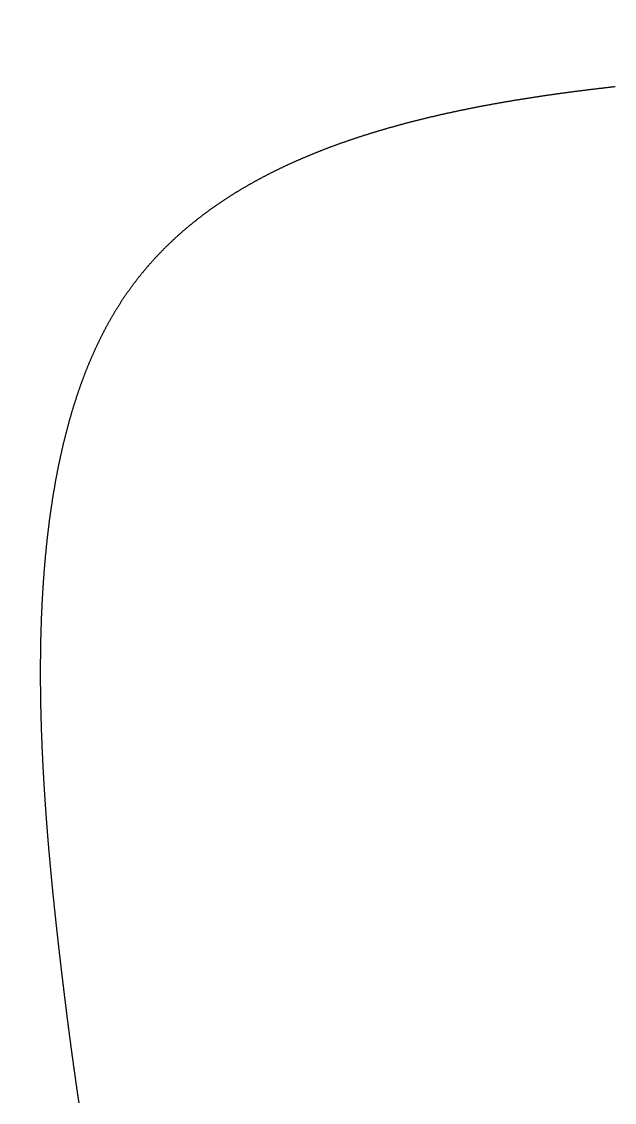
# Model space of a CAD drawing. Header units: millimetres. Extents: x 88 to 97873, y 32 to 55088.
# Drawn here: x 48741.641 to 48743.507, y 5020.804 to 5024.207 of the extents above; entities that cross this region are included whole.
import ezdxf

# ---------------------------------------------------------------- set-up
doc = ezdxf.new("R2010")
doc.units = ezdxf.units.MM
doc.header["$LTSCALE"] = 0.3

msp = doc.modelspace()

# ---------------------------------------------------------------- linework, layer by layer
msp.add_lwpolyline([(48743.5087, 5024.0016), (48743.5064, 5024.0013), (48743.504, 5024.0011), (48743.5017, 5024.0008), (48743.4994, 5024.0006), (48743.4971, 5024.0003), (48743.4948, 5024), (48743.4924, 5023.9998), (48743.4901, 5023.9995), (48743.4878, 5023.9992), (48743.4855, 5023.999), (48743.4832, 5023.9987), (48743.4808, 5023.9985), (48743.4785, 5023.9982), (48743.4762, 5023.9979), (48743.4739, 5023.9977), (48743.4716, 5023.9974), (48743.4693, 5023.9971), (48743.467, 5023.9968), (48743.4646, 5023.9966), (48743.4623, 5023.9963), (48743.46, 5023.996), (48743.4577, 5023.9958), (48743.4554, 5023.9955), (48743.4531, 5023.9952), (48743.4508, 5023.9949), (48743.4485, 5023.9947), (48743.4462, 5023.9944), (48743.4438, 5023.9941), (48743.4415, 5023.9938), (48743.4392, 5023.9936), (48743.4369, 5023.9933), (48743.4346, 5023.993), (48743.4323, 5023.9927), (48743.43, 5023.9924), (48743.4277, 5023.9922), (48743.4254, 5023.9919), (48743.4231, 5023.9916), (48743.4208, 5023.9913), (48743.4185, 5023.991), (48743.4162, 5023.9907), (48743.4139, 5023.9905), (48743.4116, 5023.9902), (48743.4093, 5023.9899), (48743.407, 5023.9896), (48743.4047, 5023.9893), (48743.4024, 5023.989), (48743.4001, 5023.9887), (48743.3978, 5023.9884), (48743.3955, 5023.9881), (48743.3932, 5023.9878), (48743.3909, 5023.9875), (48743.3886, 5023.9873), (48743.3863, 5023.987), (48743.384, 5023.9867), (48743.3817, 5023.9864), (48743.3794, 5023.9861), (48743.3772, 5023.9858), (48743.3749, 5023.9855), (48743.3726, 5023.9852), (48743.3703, 5023.9849), (48743.368, 5023.9846), (48743.3657, 5023.9843), (48743.3634, 5023.984), (48743.3611, 5023.9837), (48743.3589, 5023.9834), (48743.3566, 5023.983), (48743.3543, 5023.9827), (48743.352, 5023.9824), (48743.3497, 5023.9821), (48743.3474, 5023.9818), (48743.3452, 5023.9815), (48743.3429, 5023.9812), (48743.3406, 5023.9809), (48743.3383, 5023.9806), (48743.336, 5023.9803), (48743.3338, 5023.9799), (48743.3315, 5023.9796), (48743.3292, 5023.9793), (48743.3269, 5023.979), (48743.3246, 5023.9787), (48743.3224, 5023.9784), (48743.3201, 5023.978), (48743.3178, 5023.9777), (48743.3156, 5023.9774), (48743.3133, 5023.9771), (48743.311, 5023.9768), (48743.3087, 5023.9764), (48743.3065, 5023.9761), (48743.3042, 5023.9758), (48743.3019, 5023.9755), (48743.2997, 5023.9751), (48743.2974, 5023.9748), (48743.2951, 5023.9745), (48743.2929, 5023.9742), (48743.2906, 5023.9738), (48743.2883, 5023.9735), (48743.2861, 5023.9732), (48743.2838, 5023.9728), (48743.2815, 5023.9725), (48743.2793, 5023.9722), (48743.277, 5023.9718), (48743.2748, 5023.9715), (48743.2725, 5023.9712), (48743.2702, 5023.9708), (48743.268, 5023.9705), (48743.2657, 5023.9701), (48743.2635, 5023.9698), (48743.2612, 5023.9695), (48743.259, 5023.9691), (48743.2567, 5023.9688), (48743.2545, 5023.9684), (48743.2522, 5023.9681), (48743.25, 5023.9677), (48743.2477, 5023.9674), (48743.2454, 5023.967), (48743.2432, 5023.9667), (48743.241, 5023.9663), (48743.2387, 5023.966), (48743.2365, 5023.9656), (48743.2342, 5023.9653), (48743.232, 5023.9649), (48743.2297, 5023.9646), (48743.2275, 5023.9642), (48743.2252, 5023.9639), (48743.223, 5023.9635), (48743.2208, 5023.9632), (48743.2185, 5023.9628), (48743.2163, 5023.9624), (48743.214, 5023.9621), (48743.2118, 5023.9617), (48743.2096, 5023.9614), (48743.2073, 5023.961), (48743.2051, 5023.9606), (48743.2028, 5023.9603), (48743.2006, 5023.9599), (48743.1984, 5023.9595), (48743.1961, 5023.9592), (48743.1939, 5023.9588), (48743.1917, 5023.9584), (48743.1895, 5023.9581), (48743.1872, 5023.9577), (48743.185, 5023.9573), (48743.1828, 5023.9569), (48743.1805, 5023.9566), (48743.1783, 5023.9562), (48743.1761, 5023.9558), (48743.1739, 5023.9554), (48743.1716, 5023.9551), (48743.1694, 5023.9547), (48743.1672, 5023.9543), (48743.165, 5023.9539), (48743.1628, 5023.9535), (48743.1605, 5023.9532), (48743.1583, 5023.9528), (48743.1561, 5023.9524), (48743.1539, 5023.952), (48743.1517, 5023.9516), (48743.1495, 5023.9512), (48743.1472, 5023.9508), (48743.145, 5023.9504), (48743.1428, 5023.9501), (48743.1406, 5023.9497), (48743.1384, 5023.9493), (48743.1362, 5023.9489), (48743.134, 5023.9485), (48743.1318, 5023.9481), (48743.1296, 5023.9477), (48743.1274, 5023.9473), (48743.1252, 5023.9469), (48743.123, 5023.9465), (48743.1208, 5023.9461), (48743.1186, 5023.9457), (48743.1164, 5023.9453), (48743.1142, 5023.9449), (48743.112, 5023.9445), (48743.1098, 5023.9441), (48743.1076, 5023.9437), (48743.1054, 5023.9432), (48743.1032, 5023.9428), (48743.101, 5023.9424), (48743.0988, 5023.942), (48743.0966, 5023.9416), (48743.0944, 5023.9412), (48743.0922, 5023.9408), (48743.09, 5023.9404), (48743.0878, 5023.9399), (48743.0856, 5023.9395), (48743.0834, 5023.9391), (48743.0813, 5023.9387), (48743.0791, 5023.9383), (48743.0769, 5023.9378), (48743.0747, 5023.9374), (48743.0725, 5023.937), (48743.0703, 5023.9366), (48743.0682, 5023.9361), (48743.066, 5023.9357), (48743.0638, 5023.9353), (48743.0616, 5023.9349), (48743.0595, 5023.9344), (48743.0573, 5023.934), (48743.0551, 5023.9336), (48743.0529, 5023.9331), (48743.0508, 5023.9327), (48743.0486, 5023.9323), (48743.0464, 5023.9318), (48743.0442, 5023.9314), (48743.0421, 5023.9309), (48743.0399, 5023.9305), (48743.0377, 5023.9301), (48743.0356, 5023.9296), (48743.0334, 5023.9292), (48743.0312, 5023.9287), (48743.0291, 5023.9283), (48743.0269, 5023.9278), (48743.0248, 5023.9274), (48743.0226, 5023.9269), (48743.0204, 5023.9265), (48743.0183, 5023.926), (48743.0161, 5023.9256), (48743.014, 5023.9251), (48743.0118, 5023.9247), (48743.0097, 5023.9242), (48743.0075, 5023.9238), (48743.0054, 5023.9233), (48743.0032, 5023.9229), (48743.0011, 5023.9224), (48742.9989, 5023.9219), (48742.9968, 5023.9215), (48742.9946, 5023.921), (48742.9925, 5023.9205), (48742.9903, 5023.9201), (48742.9882, 5023.9196), (48742.986, 5023.9191), (48742.9839, 5023.9187), (48742.9818, 5023.9182), (48742.9796, 5023.9177), (48742.9775, 5023.9173), (48742.9754, 5023.9168), (48742.9732, 5023.9163), (48742.9711, 5023.9158), (48742.9689, 5023.9154), (48742.9668, 5023.9149), (48742.9647, 5023.9144), (48742.9626, 5023.9139), (48742.9604, 5023.9134), (48742.9583, 5023.913), (48742.9562, 5023.9125), (48742.954, 5023.912), (48742.9519, 5023.9115), (48742.9498, 5023.911), (48742.9477, 5023.9105), (48742.9455, 5023.91), (48742.9434, 5023.9095), (48742.9413, 5023.909), (48742.9392, 5023.9086), (48742.9371, 5023.9081), (48742.935, 5023.9076), (48742.9328, 5023.9071), (48742.9307, 5023.9066), (48742.9286, 5023.9061), (48742.9265, 5023.9056), (48742.9244, 5023.9051), (48742.9223, 5023.9046), (48742.9202, 5023.9041), (48742.9181, 5023.9035), (48742.916, 5023.903), (48742.9139, 5023.9025), (48742.9118, 5023.902), (48742.9097, 5023.9015), (48742.9076, 5023.901), (48742.9055, 5023.9005), (48742.9034, 5023.9), (48742.9013, 5023.8995), (48742.8992, 5023.8989), (48742.8971, 5023.8984), (48742.895, 5023.8979), (48742.8929, 5023.8974), (48742.8908, 5023.8969), (48742.8887, 5023.8963), (48742.8866, 5023.8958), (48742.8845, 5023.8953), (48742.8824, 5023.8948), (48742.8803, 5023.8942), (48742.8783, 5023.8937), (48742.8762, 5023.8932), (48742.8741, 5023.8926), (48742.872, 5023.8921), (48742.8699, 5023.8916), (48742.8678, 5023.891), (48742.8658, 5023.8905), (48742.8637, 5023.89), (48742.8616, 5023.8894), (48742.8595, 5023.8889), (48742.8575, 5023.8883), (48742.8554, 5023.8878), (48742.8533, 5023.8873), (48742.8513, 5023.8867), (48742.8492, 5023.8862), (48742.8471, 5023.8856), (48742.8451, 5023.8851), (48742.843, 5023.8845), (48742.8409, 5023.884), (48742.8389, 5023.8834), (48742.8368, 5023.8829), (48742.8347, 5023.8823), (48742.8327, 5023.8817), (48742.8306, 5023.8812), (48742.8286, 5023.8806), (48742.8265, 5023.8801), (48742.8245, 5023.8795), (48742.8224, 5023.8789), (48742.8204, 5023.8784), (48742.8183, 5023.8778), (48742.8163, 5023.8772), (48742.8142, 5023.8767), (48742.8122, 5023.8761), (48742.8101, 5023.8755), (48742.8081, 5023.875), (48742.806, 5023.8744), (48742.804, 5023.8738), (48742.802, 5023.8732), (48742.7999, 5023.8727), (48742.7979, 5023.8721), (48742.7958, 5023.8715), (48742.7938, 5023.8709), (48742.7918, 5023.8703), (48742.7897, 5023.8697), (48742.7877, 5023.8692), (48742.7857, 5023.8686), (48742.7836, 5023.868), (48742.7816, 5023.8674), (48742.7796, 5023.8668), (48742.7776, 5023.8662), (48742.7755, 5023.8656), (48742.7735, 5023.865), (48742.7715, 5023.8644), (48742.7695, 5023.8638), (48742.7675, 5023.8632), (48742.7655, 5023.8626), (48742.7634, 5023.862), (48742.7614, 5023.8614), (48742.7594, 5023.8608), (48742.7574, 5023.8602), (48742.7554, 5023.8596), (48742.7534, 5023.859), (48742.7514, 5023.8584), (48742.7494, 5023.8578), (48742.7474, 5023.8572), (48742.7454, 5023.8565), (48742.7434, 5023.8559), (48742.7414, 5023.8553), (48742.7394, 5023.8547), (48742.7374, 5023.8541), (48742.7354, 5023.8534), (48742.7334, 5023.8528), (48742.7314, 5023.8522), (48742.7294, 5023.8516), (48742.7274, 5023.8509), (48742.7254, 5023.8503), (48742.7234, 5023.8497), (48742.7214, 5023.8491), (48742.7194, 5023.8484), (48742.7174, 5023.8478), (48742.7155, 5023.8471), (48742.7135, 5023.8465), (48742.7115, 5023.8459), (48742.7095, 5023.8452), (48742.7075, 5023.8446), (48742.7056, 5023.844), (48742.7036, 5023.8433), (48742.7016, 5023.8427), (48742.6996, 5023.842), (48742.6977, 5023.8414), (48742.6957, 5023.8407), (48742.6937, 5023.8401), (48742.6918, 5023.8394), (48742.6898, 5023.8388), (48742.6878, 5023.8381), (48742.6859, 5023.8374), (48742.6839, 5023.8368), (48742.682, 5023.8361), (48742.68, 5023.8355), (48742.678, 5023.8348), (48742.6761, 5023.8341), (48742.6741, 5023.8335), (48742.6722, 5023.8328), (48742.6702, 5023.8321), (48742.6683, 5023.8315), (48742.6663, 5023.8308), (48742.6644, 5023.8301), (48742.6624, 5023.8294), (48742.6605, 5023.8288), (48742.6585, 5023.8281), (48742.6566, 5023.8274), (48742.6547, 5023.8267), (48742.6527, 5023.8261), (48742.6508, 5023.8254), (48742.6489, 5023.8247), (48742.6469, 5023.824), (48742.645, 5023.8233), (48742.6431, 5023.8226), (48742.6411, 5023.8219), (48742.6392, 5023.8212), (48742.6373, 5023.8205), (48742.6353, 5023.8199), (48742.6334, 5023.8192), (48742.6315, 5023.8185), (48742.6296, 5023.8178), (48742.6277, 5023.8171), (48742.6257, 5023.8164), (48742.6238, 5023.8157), (48742.6219, 5023.8149), (48742.62, 5023.8142), (48742.6181, 5023.8135), (48742.6162, 5023.8128), (48742.6143, 5023.8121), (48742.6124, 5023.8114), (48742.6104, 5023.8107), (48742.6085, 5023.81), (48742.6066, 5023.8092), (48742.6047, 5023.8085), (48742.6028, 5023.8078), (48742.6009, 5023.8071), (48742.599, 5023.8064), (48742.5971, 5023.8056), (48742.5953, 5023.8049), (48742.5934, 5023.8042), (48742.5915, 5023.8034), (48742.5896, 5023.8027), (48742.5877, 5023.802), (48742.5858, 5023.8012), (48742.5839, 5023.8005), (48742.582, 5023.7998), (48742.5802, 5023.799), (48742.5783, 5023.7983), (48742.5764, 5023.7976), (48742.5745, 5023.7968), (48742.5726, 5023.7961), (48742.5708, 5023.7953), (48742.5689, 5023.7946), (48742.567, 5023.7938), (48742.5652, 5023.7931), (48742.5633, 5023.7923), (48742.5614, 5023.7916), (48742.5596, 5023.7908), (48742.5577, 5023.79), (48742.5558, 5023.7893), (48742.554, 5023.7885), (48742.5521, 5023.7878), (48742.5503, 5023.787), (48742.5484, 5023.7862), (48742.5465, 5023.7855), (48742.5447, 5023.7847), (48742.5428, 5023.7839), (48742.541, 5023.7831), (48742.5391, 5023.7824), (48742.5373, 5023.7816), (48742.5355, 5023.7808), (48742.5336, 5023.78), (48742.5318, 5023.7793), (48742.5299, 5023.7785), (48742.5281, 5023.7777), (48742.5263, 5023.7769), (48742.5244, 5023.7761), (48742.5226, 5023.7753), (48742.5208, 5023.7745), (48742.5189, 5023.7738), (48742.5171, 5023.773), (48742.5153, 5023.7722), (48742.5134, 5023.7714), (48742.5116, 5023.7706), (48742.5098, 5023.7698), (48742.508, 5023.769), (48742.5062, 5023.7682), (48742.5043, 5023.7674), (48742.5025, 5023.7666), (48742.5007, 5023.7657), (48742.4989, 5023.7649), (48742.4971, 5023.7641), (48742.4953, 5023.7633), (48742.4935, 5023.7625), (48742.4917, 5023.7617), (48742.4899, 5023.7609), (48742.4881, 5023.76), (48742.4863, 5023.7592), (48742.4845, 5023.7584), (48742.4827, 5023.7576), (48742.4809, 5023.7567), (48742.4791, 5023.7559), (48742.4773, 5023.7551), (48742.4755, 5023.7543), (48742.4737, 5023.7534), (48742.4719, 5023.7526), (48742.4701, 5023.7518), (48742.4683, 5023.7509), (48742.4666, 5023.7501), (48742.4648, 5023.7492), (48742.463, 5023.7484), (48742.4612, 5023.7475), (48742.4594, 5023.7467), (48742.4577, 5023.7459), (48742.4559, 5023.745), (48742.4541, 5023.7441), (48742.4524, 5023.7433), (48742.4506, 5023.7424), (48742.4488, 5023.7416), (48742.4471, 5023.7407), (48742.4453, 5023.7399), (48742.4435, 5023.739), (48742.4418, 5023.7381), (48742.44, 5023.7373), (48742.4383, 5023.7364), (48742.4365, 5023.7355), (48742.4348, 5023.7347), (48742.433, 5023.7338), (48742.4313, 5023.7329), (48742.4295, 5023.732), (48742.4278, 5023.7312), (48742.426, 5023.7303), (48742.4243, 5023.7294), (48742.4226, 5023.7285), (48742.4208, 5023.7276), (48742.4191, 5023.7268), (48742.4173, 5023.7259), (48742.4156, 5023.725), (48742.4139, 5023.7241), (48742.4122, 5023.7232), (48742.4104, 5023.7223), (48742.4087, 5023.7214), (48742.407, 5023.7205), (48742.4053, 5023.7196), (48742.4035, 5023.7187), (48742.4018, 5023.7178), (48742.4001, 5023.7169), (48742.3984, 5023.716), (48742.3967, 5023.7151), (48742.395, 5023.7142), (48742.3932, 5023.7133), (48742.3915, 5023.7123), (48742.3898, 5023.7114), (48742.3881, 5023.7105), (48742.3864, 5023.7096), (48742.3847, 5023.7087), (48742.383, 5023.7078), (48742.3813, 5023.7068), (48742.3796, 5023.7059), (48742.3779, 5023.705), (48742.3763, 5023.704), (48742.3746, 5023.7031), (48742.3729, 5023.7022), (48742.3712, 5023.7012), (48742.3695, 5023.7003), (48742.3678, 5023.6994), (48742.3661, 5023.6984), (48742.3645, 5023.6975), (48742.3628, 5023.6965), (48742.3611, 5023.6956), (48742.3594, 5023.6946), (48742.3578, 5023.6937), (48742.3561, 5023.6927), (48742.3544, 5023.6918), (48742.3528, 5023.6908), (48742.3511, 5023.6899), (48742.3494, 5023.6889), (48742.3478, 5023.688), (48742.3461, 5023.687), (48742.3445, 5023.686), (48742.3428, 5023.6851), (48742.3411, 5023.6841), (48742.3395, 5023.6831), (48742.3378, 5023.6822), (48742.3362, 5023.6812), (48742.3345, 5023.6802), (48742.3329, 5023.6792), (48742.3313, 5023.6783), (48742.3296, 5023.6773), (48742.328, 5023.6763), (48742.3263, 5023.6753), (48742.3247, 5023.6743), (48742.3231, 5023.6733), (48742.3214, 5023.6723), (48742.3198, 5023.6714), (48742.3182, 5023.6704), (48742.3166, 5023.6694), (48742.3149, 5023.6684), (48742.3133, 5023.6674), (48742.3117, 5023.6664), (48742.3101, 5023.6654), (48742.3085, 5023.6644), (48742.3069, 5023.6633), (48742.3052, 5023.6623), (48742.3036, 5023.6613), (48742.302, 5023.6603), (48742.3004, 5023.6593), (48742.2988, 5023.6583), (48742.2972, 5023.6573), (48742.2956, 5023.6562), (48742.294, 5023.6552), (48742.2924, 5023.6542), (48742.2908, 5023.6532), (48742.2892, 5023.6522), (48742.2876, 5023.6511), (48742.286, 5023.6501), (48742.2845, 5023.6491), (48742.2829, 5023.648), (48742.2813, 5023.647), (48742.2797, 5023.6459), (48742.2781, 5023.6449), (48742.2766, 5023.6439), (48742.275, 5023.6428), (48742.2734, 5023.6418), (48742.2718, 5023.6407), (48742.2703, 5023.6397), (48742.2687, 5023.6386), (48742.2671, 5023.6376), (48742.2656, 5023.6365), (48742.264, 5023.6355), (48742.2624, 5023.6344), (48742.2609, 5023.6333), (48742.2593, 5023.6323), (48742.2578, 5023.6312), (48742.2562, 5023.6301), (48742.2547, 5023.6291), (48742.2531, 5023.628), (48742.2516, 5023.6269), (48742.25, 5023.6258), (48742.2485, 5023.6248), (48742.247, 5023.6237), (48742.2454, 5023.6226), (48742.2439, 5023.6215), (48742.2423, 5023.6204), (48742.2408, 5023.6193), (48742.2393, 5023.6183), (48742.2378, 5023.6172), (48742.2362, 5023.6161), (48742.2347, 5023.615), (48742.2332, 5023.6139), (48742.2317, 5023.6128), (48742.2301, 5023.6117), (48742.2286, 5023.6106), (48742.2271, 5023.6095), (48742.2256, 5023.6084), (48742.2241, 5023.6073), (48742.2226, 5023.6061), (48742.2211, 5023.605), (48742.2196, 5023.6039), (48742.2181, 5023.6028), (48742.2166, 5023.6017), (48742.2151, 5023.6006), (48742.2136, 5023.5994), (48742.2121, 5023.5983), (48742.2106, 5023.5972), (48742.2091, 5023.5961), (48742.2076, 5023.5949), (48742.2061, 5023.5938), (48742.2047, 5023.5927), (48742.2032, 5023.5915), (48742.2017, 5023.5904), (48742.2002, 5023.5892), (48742.1987, 5023.5881), (48742.1973, 5023.587), (48742.1958, 5023.5858), (48742.1943, 5023.5847), (48742.1929, 5023.5835), (48742.1914, 5023.5824), (48742.1899, 5023.5812), (48742.1885, 5023.58), (48742.187, 5023.5789), (48742.1856, 5023.5777), (48742.1841, 5023.5766), (48742.1827, 5023.5754), (48742.1812, 5023.5742), (48742.1798, 5023.5731), (48742.1783, 5023.5719), (48742.1769, 5023.5707), (48742.1754, 5023.5695), (48742.174, 5023.5684), (48742.1725, 5023.5672), (48742.1711, 5023.566), (48742.1697, 5023.5648), (48742.1682, 5023.5636), (48742.1668, 5023.5624), (48742.1654, 5023.5613), (48742.164, 5023.5601), (48742.1625, 5023.5589), (48742.1611, 5023.5577), (48742.1597, 5023.5565), (48742.1583, 5023.5553), (48742.1569, 5023.5541), (48742.1555, 5023.5529), (48742.1541, 5023.5517), (48742.1526, 5023.5504), (48742.1512, 5023.5492), (48742.1498, 5023.548), (48742.1484, 5023.5468), (48742.147, 5023.5456), (48742.1456, 5023.5444), (48742.1442, 5023.5432), (48742.1429, 5023.5419), (48742.1415, 5023.5407), (48742.1401, 5023.5395), (48742.1387, 5023.5382), (48742.1373, 5023.537), (48742.1359, 5023.5358), (48742.1345, 5023.5345), (48742.1332, 5023.5333), (48742.1318, 5023.5321), (48742.1304, 5023.5308), (48742.1291, 5023.5296), (48742.1277, 5023.5283), (48742.1263, 5023.5271), (48742.125, 5023.5258), (48742.1236, 5023.5246), (48742.1222, 5023.5233), (48742.1209, 5023.5221), (48742.1195, 5023.5208), (48742.1182, 5023.5196), (48742.1168, 5023.5183), (48742.1155, 5023.517), (48742.1141, 5023.5158), (48742.1128, 5023.5145), (48742.1114, 5023.5132), (48742.1101, 5023.5119), (48742.1088, 5023.5107), (48742.1074, 5023.5094), (48742.1061, 5023.5081), (48742.1048, 5023.5068), (48742.1034, 5023.5055), (48742.1021, 5023.5043), (48742.1008, 5023.503), (48742.0995, 5023.5017), (48742.0981, 5023.5004), (48742.0968, 5023.4991), (48742.0955, 5023.4978), (48742.0942, 5023.4965), (48742.0929, 5023.4952), (48742.0916, 5023.4939), (48742.0903, 5023.4926), (48742.089, 5023.4913), (48742.0877, 5023.49), (48742.0864, 5023.4886), (48742.0851, 5023.4873), (48742.0838, 5023.486), (48742.0825, 5023.4847), (48742.0812, 5023.4834), (48742.0799, 5023.482), (48742.0786, 5023.4807), (48742.0773, 5023.4794), (48742.076, 5023.4781), (48742.0748, 5023.4767), (48742.0735, 5023.4754), (48742.0722, 5023.4741), (48742.0709, 5023.4727), (48742.0697, 5023.4714), (48742.0684, 5023.47), (48742.0671, 5023.4687), (48742.0659, 5023.4673), (48742.0646, 5023.466), (48742.0634, 5023.4646), (48742.0621, 5023.4633), (48742.0608, 5023.4619), (48742.0596, 5023.4606), (48742.0583, 5023.4592), (48742.0571, 5023.4578), (48742.0559, 5023.4565), (48742.0546, 5023.4551), (48742.0534, 5023.4537), (48742.0521, 5023.4524), (48742.0509, 5023.451), (48742.0497, 5023.4496), (48742.0484, 5023.4482), (48742.0472, 5023.4468), (48742.046, 5023.4455), (48742.0448, 5023.4441), (48742.0435, 5023.4427), (48742.0423, 5023.4413), (48742.0411, 5023.4399), (48742.0399, 5023.4385), (48742.0387, 5023.4371), (48742.0375, 5023.4357), (48742.0363, 5023.4343), (48742.0351, 5023.4329), (48742.0338, 5023.4315), (48742.0326, 5023.4301), (48742.0315, 5023.4287), (48742.0303, 5023.4273), (48742.0291, 5023.4258), (48742.0279, 5023.4244), (48742.0267, 5023.423), (48742.0255, 5023.4216), (48742.0243, 5023.4202), (48742.0231, 5023.4187), (48742.022, 5023.4173), (48742.0208, 5023.4159), (48742.0196, 5023.4144), (48742.0184, 5023.413), (48742.0173, 5023.4116), (48742.0161, 5023.4101), (48742.0149, 5023.4087), (48742.0138, 5023.4072), (48742.0126, 5023.4058), (48742.0115, 5023.4043), (48742.0103, 5023.4029), (48742.0091, 5023.4014), (48742.008, 5023.4), (48742.0068, 5023.3985), (48742.0057, 5023.3971), (48742.0046, 5023.3956), (48742.0034, 5023.3941), (48742.0023, 5023.3927), (48742.0011, 5023.3912), (48742, 5023.3897), (48741.9989, 5023.3882), (48741.9978, 5023.3868), (48741.9966, 5023.3853), (48741.9955, 5023.3838), (48741.9944, 5023.3823), (48741.9933, 5023.3808), (48741.9922, 5023.3793), (48741.991, 5023.3778), (48741.9899, 5023.3764), (48741.9888, 5023.3749), (48741.9877, 5023.3734), (48741.9866, 5023.3719), (48741.9855, 5023.3704), (48741.9844, 5023.3688), (48741.9833, 5023.3673), (48741.9822, 5023.3658), (48741.9811, 5023.3643), (48741.98, 5023.3628), (48741.979, 5023.3613), (48741.9779, 5023.3598), (48741.9768, 5023.3582), (48741.9757, 5023.3567), (48741.9746, 5023.3552), (48741.9736, 5023.3537), (48741.9725, 5023.3521), (48741.9714, 5023.3506), (48741.9703, 5023.3491), (48741.9693, 5023.3475), (48741.9682, 5023.346), (48741.9672, 5023.3444), (48741.9661, 5023.3429), (48741.9651, 5023.3413), (48741.964, 5023.3398), (48741.963, 5023.3382), (48741.9619, 5023.3367), (48741.9609, 5023.3351), (48741.9598, 5023.3336), (48741.9588, 5023.332), (48741.9577, 5023.3304), (48741.9567, 5023.3289), (48741.9557, 5023.3273), (48741.9547, 5023.3257), (48741.9536, 5023.3241), (48741.9526, 5023.3226), (48741.9516, 5023.321), (48741.9506, 5023.3194), (48741.9495, 5023.3178), (48741.9485, 5023.3162), (48741.9475, 5023.3146), (48741.9465, 5023.3131), (48741.9455, 5023.3115), (48741.9445, 5023.3099), (48741.9435, 5023.3083), (48741.9425, 5023.3067), (48741.9415, 5023.3051), (48741.9405, 5023.3035), (48741.9395, 5023.3018), (48741.9385, 5023.3002), (48741.9375, 5023.2986), (48741.9366, 5023.297), (48741.9356, 5023.2954), (48741.9346, 5023.2938), (48741.9336, 5023.2921), (48741.9326, 5023.2905), (48741.9317, 5023.2889), (48741.9307, 5023.2873), (48741.9297, 5023.2856), (48741.9288, 5023.284), (48741.9278, 5023.2824), (48741.9269, 5023.2807), (48741.9259, 5023.2791), (48741.9249, 5023.2774), (48741.924, 5023.2758), (48741.923, 5023.2742), (48741.9221, 5023.2725), (48741.9211, 5023.2709), (48741.9202, 5023.2692), (48741.9193, 5023.2675), (48741.9183, 5023.2659), (48741.9174, 5023.2642), (48741.9165, 5023.2626), (48741.9155, 5023.2609), (48741.9146, 5023.2592), (48741.9137, 5023.2576), (48741.9127, 5023.2559), (48741.9118, 5023.2542), (48741.9109, 5023.2525), (48741.91, 5023.2509), (48741.9091, 5023.2492), (48741.9082, 5023.2475), (48741.9073, 5023.2458), (48741.9064, 5023.2441), (48741.9054, 5023.2424), (48741.9045, 5023.2407), (48741.9036, 5023.2391), (48741.9028, 5023.2374), (48741.9019, 5023.2357), (48741.901, 5023.234), (48741.9001, 5023.2323), (48741.8992, 5023.2306), (48741.8983, 5023.2288), (48741.8974, 5023.2271), (48741.8965, 5023.2254), (48741.8957, 5023.2237), (48741.8948, 5023.222), (48741.8939, 5023.2203), (48741.893, 5023.2186), (48741.8922, 5023.2168), (48741.8913, 5023.2151), (48741.8904, 5023.2134), (48741.8896, 5023.2117), (48741.8887, 5023.2099), (48741.8879, 5023.2082), (48741.887, 5023.2065), (48741.8862, 5023.2047), (48741.8853, 5023.203), (48741.8845, 5023.2013), (48741.8836, 5023.1995), (48741.8828, 5023.1978), (48741.8819, 5023.196), (48741.8811, 5023.1943), (48741.8803, 5023.1925), (48741.8794, 5023.1908), (48741.8786, 5023.189), (48741.8778, 5023.1873), (48741.8769, 5023.1855), (48741.8761, 5023.1837), (48741.8753, 5023.182), (48741.8745, 5023.1802), (48741.8736, 5023.1784), (48741.8728, 5023.1767), (48741.872, 5023.1749), (48741.8712, 5023.1731), (48741.8704, 5023.1713), (48741.8696, 5023.1696), (48741.8688, 5023.1678), (48741.868, 5023.166), (48741.8672, 5023.1642), (48741.8664, 5023.1624), (48741.8656, 5023.1606), (48741.8648, 5023.1589), (48741.864, 5023.1571), (48741.8632, 5023.1553), (48741.8624, 5023.1535), (48741.8617, 5023.1517), (48741.8609, 5023.1499), (48741.8601, 5023.1481), (48741.8593, 5023.1463), (48741.8585, 5023.1445), (48741.8578, 5023.1427), (48741.857, 5023.1409), (48741.8562, 5023.139), (48741.8555, 5023.1372), (48741.8547, 5023.1354), (48741.8539, 5023.1336), (48741.8532, 5023.1318), (48741.8524, 5023.13), (48741.8517, 5023.1281), (48741.8509, 5023.1263), (48741.8502, 5023.1245), (48741.8494, 5023.1226), (48741.8487, 5023.1208), (48741.8479, 5023.119), (48741.8472, 5023.1171), (48741.8464, 5023.1153), (48741.8457, 5023.1135), (48741.845, 5023.1116), (48741.8442, 5023.1098), (48741.8435, 5023.1079), (48741.8428, 5023.1061), (48741.8421, 5023.1043), (48741.8413, 5023.1024), (48741.8406, 5023.1006), (48741.8399, 5023.0987), (48741.8392, 5023.0968), (48741.8385, 5023.095), (48741.8378, 5023.0931), (48741.837, 5023.0913), (48741.8363, 5023.0894), (48741.8356, 5023.0875), (48741.8349, 5023.0857), (48741.8342, 5023.0838), (48741.8335, 5023.0819), (48741.8328, 5023.0801), (48741.8321, 5023.0782), (48741.8314, 5023.0763), (48741.8307, 5023.0744), (48741.8301, 5023.0726), (48741.8294, 5023.0707), (48741.8287, 5023.0688), (48741.828, 5023.0669), (48741.8273, 5023.065), (48741.8266, 5023.0631), (48741.826, 5023.0612), (48741.8253, 5023.0593), (48741.8246, 5023.0575), (48741.8239, 5023.0556), (48741.8233, 5023.0537), (48741.8226, 5023.0518), (48741.8219, 5023.0499), (48741.8213, 5023.048), (48741.8206, 5023.0461), (48741.82, 5023.0441), (48741.8193, 5023.0422), (48741.8187, 5023.0403), (48741.818, 5023.0384), (48741.8174, 5023.0365), (48741.8167, 5023.0346), (48741.8161, 5023.0327), (48741.8154, 5023.0308), (48741.8148, 5023.0288), (48741.8141, 5023.0269), (48741.8135, 5023.025), (48741.8129, 5023.0231), (48741.8122, 5023.0211), (48741.8116, 5023.0192), (48741.811, 5023.0173), (48741.8104, 5023.0153), (48741.8097, 5023.0134), (48741.8091, 5023.0115), (48741.8085, 5023.0095), (48741.8079, 5023.0076), (48741.8073, 5023.0057), (48741.8067, 5023.0037), (48741.806, 5023.0018), (48741.8054, 5022.9998), (48741.8048, 5022.9979), (48741.8042, 5022.9959), (48741.8036, 5022.994), (48741.803, 5022.992), (48741.8024, 5022.9901), (48741.8018, 5022.9881), (48741.8012, 5022.9862), (48741.8006, 5022.9842), (48741.8, 5022.9822), (48741.7994, 5022.9803), (48741.7989, 5022.9783), (48741.7983, 5022.9763), (48741.7977, 5022.9744), (48741.7971, 5022.9724), (48741.7965, 5022.9704), (48741.796, 5022.9685), (48741.7954, 5022.9665), (48741.7948, 5022.9645), (48741.7942, 5022.9625), (48741.7937, 5022.9606), (48741.7931, 5022.9586), (48741.7925, 5022.9566), (48741.792, 5022.9546), (48741.7914, 5022.9526), (48741.7909, 5022.9506), (48741.7903, 5022.9487), (48741.7897, 5022.9467), (48741.7892, 5022.9447), (48741.7886, 5022.9427), (48741.7881, 5022.9407), (48741.7875, 5022.9387), (48741.787, 5022.9367), (48741.7865, 5022.9347), (48741.7859, 5022.9327), (48741.7854, 5022.9307), (48741.7848, 5022.9287), (48741.7843, 5022.9267), (48741.7838, 5022.9247), (48741.7832, 5022.9227), (48741.7827, 5022.9207), (48741.7822, 5022.9187), (48741.7817, 5022.9166), (48741.7811, 5022.9146), (48741.7806, 5022.9126), (48741.7801, 5022.9106), (48741.7796, 5022.9086), (48741.7791, 5022.9066), (48741.7785, 5022.9045), (48741.778, 5022.9025), (48741.7775, 5022.9005), (48741.777, 5022.8985), (48741.7765, 5022.8964), (48741.776, 5022.8944), (48741.7755, 5022.8924), (48741.775, 5022.8904), (48741.7745, 5022.8883), (48741.774, 5022.8863), (48741.7735, 5022.8842), (48741.773, 5022.8822), (48741.7725, 5022.8802), (48741.772, 5022.8781), (48741.7716, 5022.8761), (48741.7711, 5022.874), (48741.7706, 5022.872), (48741.7701, 5022.87), (48741.7696, 5022.8679), (48741.7691, 5022.8659), (48741.7687, 5022.8638), (48741.7682, 5022.8618), (48741.7677, 5022.8597), (48741.7673, 5022.8576), (48741.7668, 5022.8556), (48741.7663, 5022.8535), (48741.7659, 5022.8515), (48741.7654, 5022.8494), (48741.7649, 5022.8474), (48741.7645, 5022.8453), (48741.764, 5022.8432), (48741.7636, 5022.8412), (48741.7631, 5022.8391), (48741.7627, 5022.837), (48741.7622, 5022.835), (48741.7618, 5022.8329), (48741.7613, 5022.8308), (48741.7609, 5022.8287), (48741.7604, 5022.8267), (48741.76, 5022.8246), (48741.7596, 5022.8225), (48741.7591, 5022.8204), (48741.7587, 5022.8184), (48741.7582, 5022.8163), (48741.7578, 5022.8142), (48741.7574, 5022.8121), (48741.757, 5022.81), (48741.7565, 5022.8079), (48741.7561, 5022.8058), (48741.7557, 5022.8038), (48741.7553, 5022.8017), (48741.7548, 5022.7996), (48741.7544, 5022.7975), (48741.754, 5022.7954), (48741.7536, 5022.7933), (48741.7532, 5022.7912), (48741.7528, 5022.7891), (48741.7524, 5022.787), (48741.752, 5022.7849), (48741.7516, 5022.7828), (48741.7512, 5022.7807), (48741.7508, 5022.7786), (48741.7504, 5022.7765), (48741.75, 5022.7744), (48741.7496, 5022.7723), (48741.7492, 5022.7702), (48741.7488, 5022.768), (48741.7484, 5022.7659), (48741.748, 5022.7638), (48741.7476, 5022.7617), (48741.7472, 5022.7596), (48741.7469, 5022.7575), (48741.7465, 5022.7554), (48741.7461, 5022.7532), (48741.7457, 5022.7511), (48741.7453, 5022.749), (48741.745, 5022.7469), (48741.7446, 5022.7448), (48741.7442, 5022.7426), (48741.7439, 5022.7405), (48741.7435, 5022.7384), (48741.7431, 5022.7362), (48741.7428, 5022.7341), (48741.7424, 5022.732), (48741.742, 5022.7299), (48741.7417, 5022.7277), (48741.7413, 5022.7256), (48741.741, 5022.7234), (48741.7406, 5022.7213), (48741.7403, 5022.7192), (48741.7399, 5022.717), (48741.7396, 5022.7149), (48741.7392, 5022.7128), (48741.7389, 5022.7106), (48741.7385, 5022.7085), (48741.7382, 5022.7063), (48741.7378, 5022.7042), (48741.7375, 5022.702), (48741.7372, 5022.6999), (48741.7368, 5022.6977), (48741.7365, 5022.6956), (48741.7362, 5022.6934), (48741.7358, 5022.6913), (48741.7355, 5022.6891), (48741.7352, 5022.687), (48741.7349, 5022.6848), (48741.7345, 5022.6827), (48741.7342, 5022.6805), (48741.7339, 5022.6783), (48741.7336, 5022.6762), (48741.7333, 5022.674), (48741.733, 5022.6719), (48741.7326, 5022.6697), (48741.7323, 5022.6675), (48741.732, 5022.6654), (48741.7317, 5022.6632), (48741.7314, 5022.661), (48741.7311, 5022.6589), (48741.7308, 5022.6567), (48741.7305, 5022.6545), (48741.7302, 5022.6524), (48741.7299, 5022.6502), (48741.7296, 5022.648), (48741.7293, 5022.6458), (48741.729, 5022.6437), (48741.7287, 5022.6415), (48741.7284, 5022.6393), (48741.7281, 5022.6371), (48741.7279, 5022.635), (48741.7276, 5022.6328), (48741.7273, 5022.6306), (48741.727, 5022.6284), (48741.7267, 5022.6262), (48741.7264, 5022.624), (48741.7262, 5022.6219), (48741.7259, 5022.6197), (48741.7256, 5022.6175), (48741.7254, 5022.6153), (48741.7251, 5022.6131), (48741.7248, 5022.6109), (48741.7245, 5022.6087), (48741.7243, 5022.6065), (48741.724, 5022.6043), (48741.7238, 5022.6022), (48741.7235, 5022.6), (48741.7232, 5022.5978), (48741.723, 5022.5956), (48741.7227, 5022.5934), (48741.7225, 5022.5912), (48741.7222, 5022.589), (48741.722, 5022.5868), (48741.7217, 5022.5846), (48741.7215, 5022.5824), (48741.7212, 5022.5802), (48741.721, 5022.578), (48741.7207, 5022.5758), (48741.7205, 5022.5736), (48741.7202, 5022.5714), (48741.72, 5022.5691), (48741.7198, 5022.5669), (48741.7195, 5022.5647), (48741.7193, 5022.5625), (48741.7191, 5022.5603), (48741.7188, 5022.5581), (48741.7186, 5022.5559), (48741.7184, 5022.5537), (48741.7181, 5022.5515), (48741.7179, 5022.5492), (48741.7177, 5022.547), (48741.7175, 5022.5448), (48741.7172, 5022.5426), (48741.717, 5022.5404), (48741.7168, 5022.5382), (48741.7166, 5022.5359), (48741.7164, 5022.5337), (48741.7162, 5022.5315), (48741.7159, 5022.5293), (48741.7157, 5022.5271), (48741.7155, 5022.5248), (48741.7153, 5022.5226), (48741.7151, 5022.5204), (48741.7149, 5022.5182), (48741.7147, 5022.5159), (48741.7145, 5022.5137), (48741.7143, 5022.5115), (48741.7141, 5022.5092), (48741.7139, 5022.507), (48741.7137, 5022.5048), (48741.7135, 5022.5026), (48741.7133, 5022.5003), (48741.7131, 5022.4981), (48741.7129, 5022.4959), (48741.7128, 5022.4936), (48741.7126, 5022.4914), (48741.7124, 5022.4892), (48741.7122, 5022.4869), (48741.712, 5022.4847), (48741.7118, 5022.4824), (48741.7117, 5022.4802), (48741.7115, 5022.478), (48741.7113, 5022.4757), (48741.7111, 5022.4735), (48741.711, 5022.4712), (48741.7108, 5022.469), (48741.7106, 5022.4668), (48741.7104, 5022.4645), (48741.7103, 5022.4623), (48741.7101, 5022.46), (48741.7099, 5022.4578), (48741.7098, 5022.4555), (48741.7096, 5022.4533), (48741.7094, 5022.451), (48741.7093, 5022.4488), (48741.7091, 5022.4466), (48741.709, 5022.4443), (48741.7088, 5022.4421), (48741.7087, 5022.4398), (48741.7085, 5022.4376), (48741.7084, 5022.4353), (48741.7082, 5022.433), (48741.7081, 5022.4308), (48741.7079, 5022.4285), (48741.7078, 5022.4263), (48741.7076, 5022.424), (48741.7075, 5022.4218), (48741.7073, 5022.4195), (48741.7072, 5022.4173), (48741.7071, 5022.415), (48741.7069, 5022.4127), (48741.7068, 5022.4105), (48741.7066, 5022.4082), (48741.7065, 5022.406), (48741.7064, 5022.4037), (48741.7063, 5022.4015), (48741.7061, 5022.3992), (48741.706, 5022.3969), (48741.7059, 5022.3947), (48741.7057, 5022.3924), (48741.7056, 5022.3901), (48741.7055, 5022.3879), (48741.7054, 5022.3856), (48741.7053, 5022.3833), (48741.7051, 5022.3811), (48741.705, 5022.3788), (48741.7049, 5022.3765), (48741.7048, 5022.3743), (48741.7047, 5022.372), (48741.7046, 5022.3697), (48741.7045, 5022.3675), (48741.7043, 5022.3652), (48741.7042, 5022.3629), (48741.7041, 5022.3607), (48741.704, 5022.3584), (48741.7039, 5022.3561), (48741.7038, 5022.3538), (48741.7037, 5022.3516), (48741.7036, 5022.3493), (48741.7035, 5022.347), (48741.7034, 5022.3448), (48741.7033, 5022.3425), (48741.7032, 5022.3402), (48741.7031, 5022.3379), (48741.703, 5022.3357), (48741.7029, 5022.3334), (48741.7029, 5022.3311), (48741.7028, 5022.3288), (48741.7027, 5022.3265), (48741.7026, 5022.3243), (48741.7025, 5022.322), (48741.7024, 5022.3197), (48741.7023, 5022.3174), (48741.7023, 5022.3152), (48741.7022, 5022.3129), (48741.7021, 5022.3106), (48741.702, 5022.3083), (48741.7019, 5022.306), (48741.7019, 5022.3038), (48741.7018, 5022.3015), (48741.7017, 5022.2992), (48741.7017, 5022.2969), (48741.7016, 5022.2946), (48741.7015, 5022.2923), (48741.7014, 5022.2901), (48741.7014, 5022.2878), (48741.7013, 5022.2855), (48741.7013, 5022.2832), (48741.7012, 5022.2809), (48741.7011, 5022.2786), (48741.7011, 5022.2763), (48741.701, 5022.2741), (48741.701, 5022.2718), (48741.7009, 5022.2695), (48741.7008, 5022.2672), (48741.7008, 5022.2649), (48741.7007, 5022.2626), (48741.7007, 5022.2603), (48741.7006, 5022.258), (48741.7006, 5022.2557), (48741.7005, 5022.2535), (48741.7005, 5022.2512), (48741.7004, 5022.2489), (48741.7004, 5022.2466), (48741.7004, 5022.2443), (48741.7003, 5022.242), (48741.7003, 5022.2397), (48741.7002, 5022.2374), (48741.7002, 5022.2351), (48741.7002, 5022.2328), (48741.7001, 5022.2305), (48741.7001, 5022.2282), (48741.7, 5022.226), (48741.7, 5022.2237), (48741.7, 5022.2214), (48741.7, 5022.2191), (48741.6999, 5022.2168), (48741.6999, 5022.2145), (48741.6999, 5022.2122), (48741.6998, 5022.2099), (48741.6998, 5022.2076), (48741.6998, 5022.2053), (48741.6998, 5022.203), (48741.6998, 5022.2007), (48741.6997, 5022.1984), (48741.6997, 5022.1961), (48741.6997, 5022.1938), (48741.6997, 5022.1915), (48741.6997, 5022.1892), (48741.6996, 5022.1869), (48741.6996, 5022.1846), (48741.6996, 5022.1823), (48741.6996, 5022.18), (48741.6996, 5022.1777), (48741.6996, 5022.1754), (48741.6996, 5022.1731), (48741.6996, 5022.1708), (48741.6996, 5022.1685), (48741.6996, 5022.1662), (48741.6996, 5022.1639), (48741.6996, 5022.1616), (48741.6996, 5022.1593), (48741.6996, 5022.157), (48741.6996, 5022.1547), (48741.6996, 5022.1524), (48741.6996, 5022.1501), (48741.6996, 5022.1478), (48741.6996, 5022.1455), (48741.6996, 5022.1432), (48741.6996, 5022.1409), (48741.6996, 5022.1386), (48741.6996, 5022.1363), (48741.6996, 5022.134), (48741.6996, 5022.1317), (48741.6996, 5022.1294), (48741.6997, 5022.1271), (48741.6997, 5022.1248), (48741.6997, 5022.1225), (48741.6997, 5022.1202), (48741.6997, 5022.1179), (48741.6997, 5022.1156), (48741.6998, 5022.1133), (48741.6998, 5022.111), (48741.6998, 5022.1087), (48741.6998, 5022.1064), (48741.6999, 5022.1041), (48741.6999, 5022.1018), (48741.6999, 5022.0995), (48741.6999, 5022.0972), (48741.7, 5022.0949), (48741.7, 5022.0926), (48741.7, 5022.0903), (48741.7, 5022.088), (48741.7001, 5022.0857), (48741.7001, 5022.0834), (48741.7002, 5022.0811), (48741.7002, 5022.0788), (48741.7002, 5022.0765), (48741.7003, 5022.0742), (48741.7003, 5022.0719), (48741.7003, 5022.0696), (48741.7004, 5022.0673), (48741.7004, 5022.065), (48741.7005, 5022.0627), (48741.7005, 5022.0604), (48741.7005, 5022.0581), (48741.7006, 5022.0558), (48741.7006, 5022.0535), (48741.7007, 5022.0512), (48741.7007, 5022.0489), (48741.7008, 5022.0466), (48741.7008, 5022.0443), (48741.7009, 5022.0419), (48741.7009, 5022.0396), (48741.701, 5022.0373), (48741.701, 5022.035), (48741.7011, 5022.0327), (48741.7012, 5022.0304), (48741.7012, 5022.0281), (48741.7013, 5022.0258), (48741.7013, 5022.0235), (48741.7014, 5022.0212), (48741.7015, 5022.0189), (48741.7015, 5022.0166), (48741.7016, 5022.0143), (48741.7016, 5022.012), (48741.7017, 5022.0097), (48741.7018, 5022.0074), (48741.7018, 5022.0051), (48741.7019, 5022.0028), (48741.702, 5022.0005), (48741.702, 5021.9982), (48741.7021, 5021.9959), (48741.7022, 5021.9936), (48741.7023, 5021.9913), (48741.7023, 5021.989), (48741.7024, 5021.9867), (48741.7025, 5021.9844), (48741.7025, 5021.9821), (48741.7026, 5021.9798), (48741.7027, 5021.9775), (48741.7028, 5021.9752), (48741.7029, 5021.9729), (48741.7029, 5021.9706), (48741.703, 5021.9683), (48741.7031, 5021.966), (48741.7032, 5021.9637), (48741.7033, 5021.9614), (48741.7034, 5021.9591), (48741.7034, 5021.9568), (48741.7035, 5021.9545), (48741.7036, 5021.9522), (48741.7037, 5021.9499), (48741.7038, 5021.9476), (48741.7039, 5021.9453), (48741.704, 5021.943), (48741.7041, 5021.9407), (48741.7042, 5021.9384), (48741.7042, 5021.9361), (48741.7043, 5021.9338), (48741.7044, 5021.9315), (48741.7045, 5021.9292), (48741.7046, 5021.9269), (48741.7047, 5021.9247), (48741.7048, 5021.9224), (48741.7049, 5021.9201), (48741.705, 5021.9178), (48741.7051, 5021.9155), (48741.7052, 5021.9132), (48741.7053, 5021.9109), (48741.7054, 5021.9086), (48741.7055, 5021.9063), (48741.7056, 5021.904), (48741.7057, 5021.9017), (48741.7058, 5021.8994), (48741.706, 5021.8971), (48741.7061, 5021.8948), (48741.7062, 5021.8925), (48741.7063, 5021.8903), (48741.7064, 5021.888), (48741.7065, 5021.8857), (48741.7066, 5021.8834), (48741.7067, 5021.8811), (48741.7068, 5021.8788), (48741.707, 5021.8765), (48741.7071, 5021.8742), (48741.7072, 5021.8719), (48741.7073, 5021.8696), (48741.7074, 5021.8674), (48741.7075, 5021.8651), (48741.7077, 5021.8628), (48741.7078, 5021.8605), (48741.7079, 5021.8582), (48741.708, 5021.8559), (48741.7081, 5021.8536), (48741.7083, 5021.8513), (48741.7084, 5021.8491), (48741.7085, 5021.8468), (48741.7086, 5021.8445), (48741.7088, 5021.8422), (48741.7089, 5021.8399), (48741.709, 5021.8376), (48741.7091, 5021.8354), (48741.7093, 5021.8331), (48741.7094, 5021.8308), (48741.7095, 5021.8285), (48741.7097, 5021.8262), (48741.7098, 5021.8239), (48741.7099, 5021.8217), (48741.7101, 5021.8194), (48741.7102, 5021.8171), (48741.7103, 5021.8148), (48741.7105, 5021.8125), (48741.7106, 5021.8103), (48741.7107, 5021.808), (48741.7109, 5021.8057), (48741.711, 5021.8034), (48741.7111, 5021.8012), (48741.7113, 5021.7989), (48741.7114, 5021.7966), (48741.7116, 5021.7943), (48741.7117, 5021.792), (48741.7118, 5021.7898), (48741.712, 5021.7875), (48741.7121, 5021.7852), (48741.7123, 5021.783), (48741.7124, 5021.7807), (48741.7126, 5021.7784), (48741.7127, 5021.7761), (48741.7129, 5021.7739), (48741.713, 5021.7716), (48741.7132, 5021.7693), (48741.7133, 5021.7671), (48741.7135, 5021.7648), (48741.7136, 5021.7625), (48741.7138, 5021.7602), (48741.7139, 5021.758), (48741.7141, 5021.7557), (48741.7142, 5021.7534), (48741.7144, 5021.7512), (48741.7145, 5021.7489), (48741.7147, 5021.7466), (48741.7148, 5021.7444), (48741.715, 5021.7421), (48741.7151, 5021.7399), (48741.7153, 5021.7376), (48741.7155, 5021.7353), (48741.7156, 5021.7331), (48741.7158, 5021.7308), (48741.7159, 5021.7285), (48741.7161, 5021.7263), (48741.7163, 5021.724), (48741.7164, 5021.7218), (48741.7166, 5021.7195), (48741.7168, 5021.7173), (48741.7169, 5021.715), (48741.7171, 5021.7127), (48741.7172, 5021.7105), (48741.7174, 5021.7082), (48741.7176, 5021.706), (48741.7177, 5021.7037), (48741.7179, 5021.7015), (48741.7181, 5021.6992), (48741.7182, 5021.697), (48741.7184, 5021.6947), (48741.7186, 5021.6925), (48741.7188, 5021.6902), (48741.7189, 5021.688), (48741.7191, 5021.6857), (48741.7193, 5021.6835), (48741.7194, 5021.6812), (48741.7196, 5021.679), (48741.7198, 5021.6767), (48741.72, 5021.6745), (48741.7201, 5021.6722), (48741.7203, 5021.67), (48741.7205, 5021.6677), (48741.7207, 5021.6655), (48741.7208, 5021.6633), (48741.721, 5021.661), (48741.7212, 5021.6588), (48741.7214, 5021.6565), (48741.7216, 5021.6543), (48741.7217, 5021.6521), (48741.7219, 5021.6498), (48741.7221, 5021.6476), (48741.7223, 5021.6453), (48741.7225, 5021.6431), (48741.7226, 5021.6409), (48741.7228, 5021.6386), (48741.723, 5021.6364), (48741.7232, 5021.6342), (48741.7234, 5021.6319), (48741.7236, 5021.6297), (48741.7238, 5021.6275), (48741.7239, 5021.6252), (48741.7241, 5021.623), (48741.7243, 5021.6208), (48741.7245, 5021.6186), (48741.7247, 5021.6163), (48741.7249, 5021.6141), (48741.7251, 5021.6119), (48741.7253, 5021.6097), (48741.7254, 5021.6074), (48741.7256, 5021.6052), (48741.7258, 5021.603), (48741.726, 5021.6008), (48741.7262, 5021.5985), (48741.7264, 5021.5963), (48741.7266, 5021.5941), (48741.7268, 5021.5919), (48741.727, 5021.5897), (48741.7272, 5021.5874), (48741.7274, 5021.5852), (48741.7276, 5021.583), (48741.7278, 5021.5808), (48741.728, 5021.5786), (48741.7282, 5021.5764), (48741.7284, 5021.5742), (48741.7286, 5021.572), (48741.7288, 5021.5697), (48741.729, 5021.5675), (48741.7292, 5021.5653), (48741.7294, 5021.5631), (48741.7296, 5021.5609), (48741.7298, 5021.5587), (48741.73, 5021.5565), (48741.7302, 5021.5543), (48741.7304, 5021.5521), (48741.7306, 5021.5499), (48741.7308, 5021.5477), (48741.731, 5021.5455), (48741.7312, 5021.5433), (48741.7314, 5021.5411), (48741.7316, 5021.5389), (48741.7318, 5021.5367), (48741.732, 5021.5345), (48741.7322, 5021.5323), (48741.7324, 5021.5301), (48741.7326, 5021.5279), (48741.7328, 5021.5257), (48741.733, 5021.5235), (48741.7332, 5021.5213), (48741.7334, 5021.5192), (48741.7336, 5021.517), (48741.7338, 5021.5148), (48741.7341, 5021.5126), (48741.7343, 5021.5104), (48741.7345, 5021.5082), (48741.7347, 5021.506), (48741.7349, 5021.5039), (48741.7351, 5021.5017), (48741.7353, 5021.4995), (48741.7355, 5021.4973), (48741.7357, 5021.4951), (48741.736, 5021.493), (48741.7362, 5021.4908), (48741.7364, 5021.4886), (48741.7366, 5021.4864), (48741.7368, 5021.4842), (48741.737, 5021.4821), (48741.7372, 5021.4799), (48741.7375, 5021.4777), (48741.7377, 5021.4756), (48741.7379, 5021.4734), (48741.7381, 5021.4712), (48741.7383, 5021.4691), (48741.7385, 5021.4669), (48741.7387, 5021.4647), (48741.739, 5021.4626), (48741.7392, 5021.4604), (48741.7394, 5021.4582), (48741.7396, 5021.4561), (48741.7398, 5021.4539), (48741.7401, 5021.4518), (48741.7403, 5021.4496), (48741.7405, 5021.4474), (48741.7407, 5021.4453), (48741.7409, 5021.4431), (48741.7412, 5021.441), (48741.7414, 5021.4388), (48741.7416, 5021.4367), (48741.7418, 5021.4345), (48741.742, 5021.4324), (48741.7423, 5021.4302), (48741.7425, 5021.4281), (48741.7427, 5021.4259), (48741.7429, 5021.4238), (48741.7431, 5021.4217), (48741.7434, 5021.4195), (48741.7436, 5021.4174), (48741.7438, 5021.4152), (48741.744, 5021.4131), (48741.7443, 5021.411), (48741.7445, 5021.4088), (48741.7447, 5021.4067), (48741.7449, 5021.4046), (48741.7452, 5021.4024), (48741.7454, 5021.4003), (48741.7456, 5021.3982), (48741.7458, 5021.396), (48741.7461, 5021.3939), (48741.7463, 5021.3918), (48741.7465, 5021.3896), (48741.7468, 5021.3875), (48741.747, 5021.3854), (48741.7472, 5021.3833), (48741.7474, 5021.3812), (48741.7477, 5021.379), (48741.7479, 5021.3769), (48741.7481, 5021.3748), (48741.7483, 5021.3727), (48741.7486, 5021.3706), (48741.7488, 5021.3684), (48741.749, 5021.3663), (48741.7493, 5021.3642), (48741.7495, 5021.3621), (48741.7497, 5021.36), (48741.75, 5021.3579), (48741.7502, 5021.3558), (48741.7504, 5021.3537), (48741.7506, 5021.3516), (48741.7509, 5021.3495), (48741.7511, 5021.3474), (48741.7513, 5021.3453), (48741.7516, 5021.3432), (48741.7518, 5021.3411), (48741.752, 5021.339), (48741.7523, 5021.3369), (48741.7525, 5021.3348), (48741.7527, 5021.3327), (48741.753, 5021.3306), (48741.7532, 5021.3285), (48741.7534, 5021.3264), (48741.7537, 5021.3243), (48741.7539, 5021.3222), (48741.7541, 5021.3202), (48741.7544, 5021.3181), (48741.7546, 5021.316), (48741.7548, 5021.3139), (48741.7551, 5021.3118), (48741.7553, 5021.3098), (48741.7555, 5021.3077), (48741.7558, 5021.3056), (48741.756, 5021.3035), (48741.7562, 5021.3015), (48741.7565, 5021.2994), (48741.7567, 5021.2973), (48741.7569, 5021.2952), (48741.7572, 5021.2932), (48741.7574, 5021.2911), (48741.7577, 5021.289), (48741.7579, 5021.287), (48741.7581, 5021.2849), (48741.7584, 5021.2829), (48741.7586, 5021.2808), (48741.7588, 5021.2787), (48741.7591, 5021.2767), (48741.7593, 5021.2746), (48741.7595, 5021.2726), (48741.7598, 5021.2705), (48741.76, 5021.2685), (48741.7603, 5021.2664), (48741.7605, 5021.2644), (48741.7607, 5021.2623), (48741.761, 5021.2603), (48741.7612, 5021.2582), (48741.7614, 5021.2562), (48741.7617, 5021.2541), (48741.7619, 5021.2521), (48741.7621, 5021.2501), (48741.7624, 5021.248), (48741.7626, 5021.246), (48741.7629, 5021.244), (48741.7631, 5021.2419), (48741.7633, 5021.2399), (48741.7636, 5021.2379), (48741.7638, 5021.2358), (48741.7641, 5021.2338), (48741.7643, 5021.2318), (48741.7645, 5021.2298), (48741.7648, 5021.2277), (48741.765, 5021.2257), (48741.7652, 5021.2237), (48741.7655, 5021.2217), (48741.7657, 5021.2197), (48741.766, 5021.2176), (48741.7662, 5021.2156), (48741.7664, 5021.2136), (48741.7667, 5021.2116), (48741.7669, 5021.2096), (48741.7672, 5021.2076), (48741.7674, 5021.2056), (48741.7676, 5021.2036), (48741.7679, 5021.2016), (48741.7681, 5021.1996), (48741.7683, 5021.1976), (48741.7686, 5021.1956), (48741.7688, 5021.1936), (48741.7691, 5021.1916), (48741.7693, 5021.1896), (48741.7695, 5021.1876), (48741.7698, 5021.1856), (48741.77, 5021.1836), (48741.7703, 5021.1816), (48741.7705, 5021.1796), (48741.7707, 5021.1777), (48741.771, 5021.1757), (48741.7712, 5021.1737), (48741.7715, 5021.1717), (48741.7717, 5021.1697), (48741.7719, 5021.1677), (48741.7722, 5021.1658), (48741.7724, 5021.1638), (48741.7727, 5021.1618), (48741.7729, 5021.1598), (48741.7731, 5021.1579), (48741.7734, 5021.1559), (48741.7736, 5021.1539), (48741.7739, 5021.152), (48741.7741, 5021.15), (48741.7743, 5021.148), (48741.7746, 5021.1461), (48741.7748, 5021.1441), (48741.7751, 5021.1422), (48741.7753, 5021.1402), (48741.7755, 5021.1382), (48741.7758, 5021.1363), (48741.776, 5021.1343), (48741.7763, 5021.1324), (48741.7765, 5021.1304), (48741.7767, 5021.1285), (48741.777, 5021.1265), (48741.7772, 5021.1246), (48741.7775, 5021.1226), (48741.7777, 5021.1207), (48741.7779, 5021.1188), (48741.7782, 5021.1168), (48741.7784, 5021.1149), (48741.7787, 5021.1129), (48741.7789, 5021.111), (48741.7791, 5021.1091), (48741.7794, 5021.1071), (48741.7796, 5021.1052), (48741.7799, 5021.1033), (48741.7801, 5021.1013), (48741.7803, 5021.0994), (48741.7806, 5021.0975), (48741.7808, 5021.0956), (48741.7811, 5021.0936), (48741.7813, 5021.0917), (48741.7816, 5021.0898), (48741.7818, 5021.0879), (48741.782, 5021.086), (48741.7823, 5021.084), (48741.7825, 5021.0821), (48741.7828, 5021.0802), (48741.783, 5021.0783), (48741.7833, 5021.0764), (48741.7835, 5021.0745), (48741.7837, 5021.0726), (48741.784, 5021.0707), (48741.7842, 5021.0688), (48741.7845, 5021.0668), (48741.7847, 5021.0649), (48741.7849, 5021.063), (48741.7852, 5021.0611), (48741.7854, 5021.0592), (48741.7857, 5021.0573), (48741.7859, 5021.0555), (48741.7862, 5021.0536), (48741.7864, 5021.0517), (48741.7866, 5021.0498), (48741.7869, 5021.0479), (48741.7871, 5021.046), (48741.7874, 5021.0441), (48741.7876, 5021.0422), (48741.7879, 5021.0403), (48741.7881, 5021.0384), (48741.7884, 5021.0366), (48741.7886, 5021.0347), (48741.7888, 5021.0328), (48741.7891, 5021.0309), (48741.7893, 5021.029), (48741.7896, 5021.0272), (48741.7898, 5021.0253), (48741.7901, 5021.0234), (48741.7903, 5021.0216), (48741.7905, 5021.0197), (48741.7908, 5021.0178), (48741.791, 5021.0159), (48741.7913, 5021.0141), (48741.7915, 5021.0122), (48741.7918, 5021.0104), (48741.792, 5021.0085), (48741.7923, 5021.0066), (48741.7925, 5021.0048), (48741.7927, 5021.0029), (48741.793, 5021.0011), (48741.7932, 5020.9992), (48741.7935, 5020.9973), (48741.7937, 5020.9955), (48741.794, 5020.9936), (48741.7942, 5020.9918), (48741.7945, 5020.9899), (48741.7947, 5020.9881), (48741.795, 5020.9862), (48741.7952, 5020.9844), (48741.7954, 5020.9826), (48741.7957, 5020.9807), (48741.7959, 5020.9789), (48741.7962, 5020.977), (48741.7964, 5020.9752), (48741.7967, 5020.9734), (48741.7969, 5020.9715), (48741.7972, 5020.9697), (48741.7974, 5020.9679), (48741.7977, 5020.966), (48741.7979, 5020.9642), (48741.7982, 5020.9624), (48741.7984, 5020.9605), (48741.7987, 5020.9587), (48741.7989, 5020.9569), (48741.7991, 5020.9551), (48741.7994, 5020.9532), (48741.7996, 5020.9514), (48741.7999, 5020.9496), (48741.8001, 5020.9478), (48741.8004, 5020.946), (48741.8006, 5020.9441), (48741.8009, 5020.9423), (48741.8011, 5020.9405), (48741.8014, 5020.9387), (48741.8016, 5020.9369), (48741.8019, 5020.9351), (48741.8021, 5020.9333), (48741.8024, 5020.9315), (48741.8026, 5020.9297), (48741.8029, 5020.9278), (48741.8031, 5020.926), (48741.8034, 5020.9242), (48741.8036, 5020.9224), (48741.8039, 5020.9206), (48741.8041, 5020.9188), (48741.8044, 5020.917), (48741.8046, 5020.9152), (48741.8049, 5020.9135), (48741.8051, 5020.9117), (48741.8054, 5020.9099), (48741.8056, 5020.9081), (48741.8059, 5020.9063), (48741.8061, 5020.9045), (48741.8064, 5020.9027), (48741.8066, 5020.9009), (48741.8069, 5020.8991), (48741.8071, 5020.8974), (48741.8074, 5020.8956), (48741.8076, 5020.8938), (48741.8079, 5020.892), (48741.8081, 5020.8902), (48741.8084, 5020.8885), (48741.8086, 5020.8867), (48741.8089, 5020.8849), (48741.8091, 5020.8831), (48741.8094, 5020.8814), (48741.8096, 5020.8796), (48741.8099, 5020.8778), (48741.8101, 5020.876), (48741.8104, 5020.8743), (48741.8106, 5020.8725), (48741.8109, 5020.8708), (48741.8111, 5020.869), (48741.8114, 5020.8672), (48741.8116, 5020.8655), (48741.8119, 5020.8637), (48741.8121, 5020.8619), (48741.8124, 5020.8602), (48741.8126, 5020.8584), (48741.8129, 5020.8567), (48741.8131, 5020.8549), (48741.8134, 5020.8532), (48741.8136, 5020.8514), (48741.8139, 5020.8497), (48741.8141, 5020.8479), (48741.8144, 5020.8462), (48741.8147, 5020.8444), (48741.8149, 5020.8427), (48741.8152, 5020.8409), (48741.8154, 5020.8392), (48741.8157, 5020.8374), (48741.8159, 5020.8357), (48741.8162, 5020.834), (48741.8164, 5020.8322), (48741.8167, 5020.8305), (48741.8169, 5020.8288), (48741.8172, 5020.827), (48741.8174, 5020.8253), (48741.8177, 5020.8236), (48741.818, 5020.8218), (48741.8182, 5020.8201), (48741.8185, 5020.8184), (48741.8187, 5020.8166), (48741.819, 5020.8149), (48741.8192, 5020.8132), (48741.8195, 5020.8115), (48741.8197, 5020.8097), (48741.82, 5020.808), (48741.8203, 5020.8063), (48741.8205, 5020.8046), (48741.8208, 5020.8029)])
for radius in [18.5479, 14.363, 11.4141]:
    msp.add_circle((48746.3172, 5029.0009), radius)

doc.saveas('drawing.dxf')
